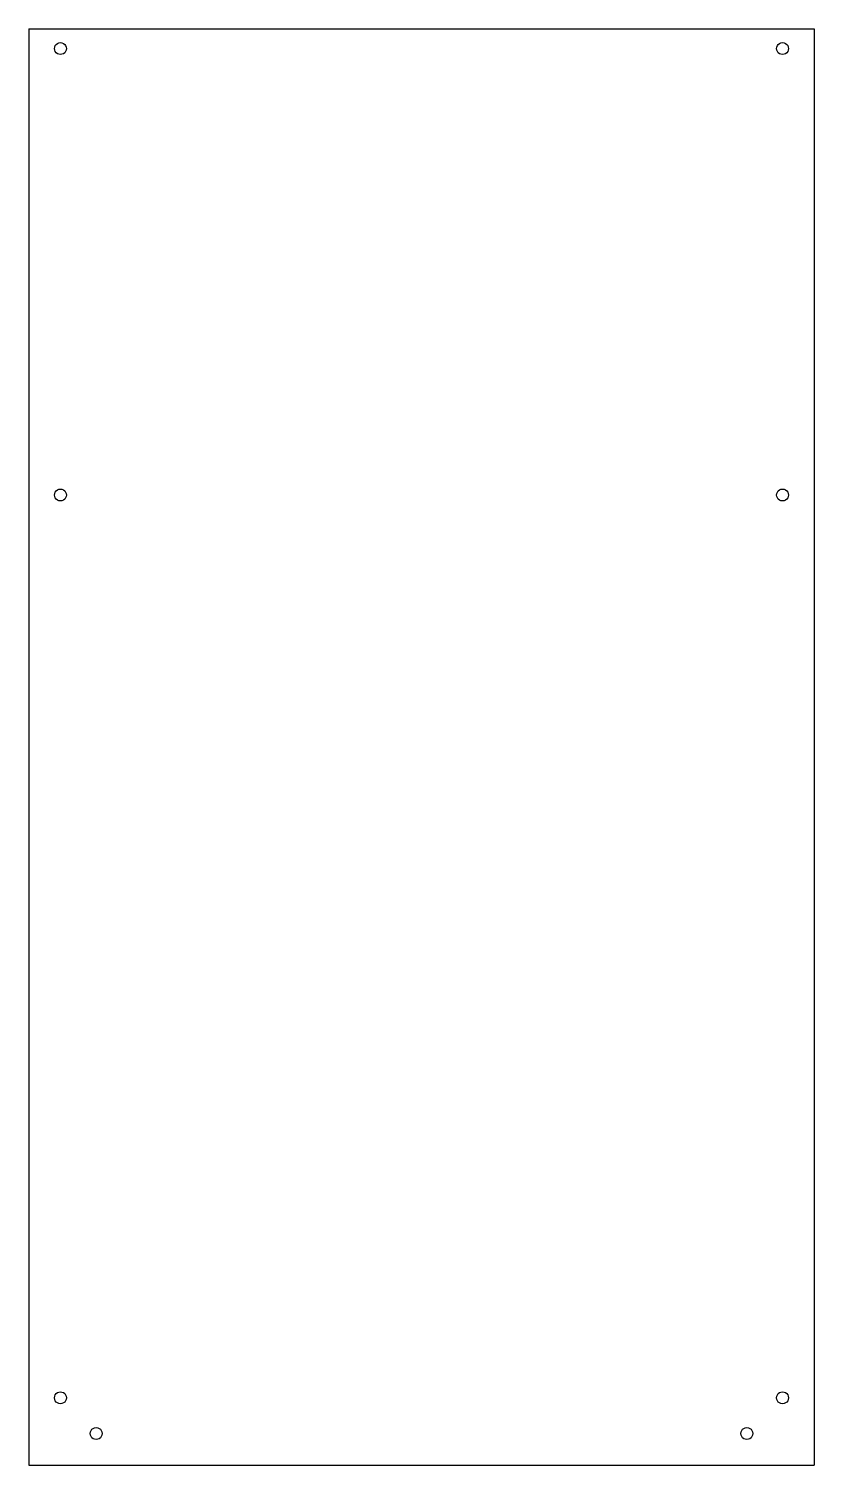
# Model space of a CAD drawing. Header units: millimetres. Extents: x -299 to 97, y -300 to 424.
import ezdxf

# ---------------------------------------------------------------- set-up
doc = ezdxf.new("R2010")
doc.units = ezdxf.units.MM

msp = doc.modelspace()

# ---------------------------------------------------------------- linework, layer by layer
for p, q in [((-298.65, 423.94), (-298.65, -300.06)), ((-298.65, 423.94), (97.35, 423.94)), ((97.35, 423.94), (97.35, -300.06)), ((-285.65, 413.94), (-285.55, 414.72)), ((-285.55, 413.17), (-285.65, 413.94)), ((-285.55, 414.72), (-285.25, 415.44)), ((-285.25, 412.44), (-285.55, 413.17)), ((-285.25, 415.44), (-284.78, 416.07)), ((-284.78, 416.07), (-284.15, 416.54)), ((-284.15, 416.54), (-283.43, 416.84)), ((-283.43, 416.84), (-282.65, 416.94)), ((-282.65, 416.94), (-281.88, 416.84)), ((-281.88, 416.84), (-281.15, 416.54)), ((-281.15, 416.54), (-280.53, 416.07)), ((-280.53, 416.07), (-280.06, 415.44)), ((-280.06, 415.44), (-279.76, 414.72)), ((-279.76, 413.17), (-280.06, 412.44)), ((-279.76, 414.72), (-279.65, 413.94)), ((-279.65, 413.94), (-279.76, 413.17)), ((78.35, 413.94), (78.45, 414.72)), ((78.45, 413.17), (78.35, 413.94)), ((78.45, 414.72), (78.75, 415.44)), ((78.75, 412.44), (78.45, 413.17)), ((78.75, 415.44), (79.22, 416.07)), ((79.22, 416.07), (79.85, 416.54)), ((79.85, 416.54), (80.57, 416.84)), ((80.57, 416.84), (81.35, 416.94)), ((81.35, 416.94), (82.12, 416.84)), ((82.12, 416.84), (82.85, 416.54)), ((82.85, 416.54), (83.47, 416.07)), ((83.47, 416.07), (83.94, 415.44)), ((83.94, 415.44), (84.24, 414.72)), ((84.24, 413.17), (83.94, 412.44)), ((84.24, 414.72), (84.35, 413.94)), ((84.35, 413.94), (84.24, 413.17)), ((-284.78, 411.82), (-285.25, 412.44)), ((-284.15, 411.35), (-284.78, 411.82)), ((-283.43, 411.05), (-284.15, 411.35)), ((-282.65, 410.94), (-283.43, 411.05)), ((-281.88, 411.05), (-282.65, 410.94)), ((-281.15, 411.35), (-281.88, 411.05)), ((-280.53, 411.82), (-281.15, 411.35)), ((-280.06, 412.44), (-280.53, 411.82)), ((79.22, 411.82), (78.75, 412.44)), ((79.85, 411.35), (79.22, 411.82)), ((80.57, 411.05), (79.85, 411.35)), ((81.35, 410.94), (80.57, 411.05)), ((82.12, 411.05), (81.35, 410.94)), ((82.85, 411.35), (82.12, 411.05)), ((83.47, 411.82), (82.85, 411.35)), ((83.94, 412.44), (83.47, 411.82)), ((-285.65, 188.94), (-285.55, 189.72)), ((-285.55, 188.17), (-285.65, 188.94)), ((-285.55, 189.72), (-285.25, 190.44)), ((-285.25, 190.44), (-284.78, 191.07)), ((-284.78, 191.07), (-284.15, 191.54)), ((-284.15, 191.54), (-283.43, 191.84)), ((-283.43, 191.84), (-282.65, 191.94)), ((-282.65, 191.94), (-281.88, 191.84)), ((-281.88, 191.84), (-281.15, 191.54)), ((-281.15, 191.54), (-280.53, 191.07)), ((-280.53, 191.07), (-280.06, 190.44)), ((-280.06, 190.44), (-279.76, 189.72)), ((-279.76, 189.72), (-279.65, 188.94)), ((-279.65, 188.94), (-279.76, 188.17)), ((78.35, 188.94), (78.45, 189.72)), ((78.45, 188.17), (78.35, 188.94)), ((78.45, 189.72), (78.75, 190.44)), ((78.75, 190.44), (79.22, 191.07)), ((79.22, 191.07), (79.85, 191.54)), ((79.85, 191.54), (80.57, 191.84)), ((80.57, 191.84), (81.35, 191.94)), ((81.35, 191.94), (82.12, 191.84)), ((82.12, 191.84), (82.85, 191.54)), ((82.85, 191.54), (83.47, 191.07)), ((83.47, 191.07), (83.94, 190.44)), ((83.94, 190.44), (84.24, 189.72)), ((84.24, 189.72), (84.35, 188.94)), ((84.35, 188.94), (84.24, 188.17)), ((-285.25, 187.44), (-285.55, 188.17)), ((-284.78, 186.82), (-285.25, 187.44)), ((-284.15, 186.35), (-284.78, 186.82)), ((-283.43, 186.05), (-284.15, 186.35)), ((-282.65, 185.94), (-283.43, 186.05)), ((-281.88, 186.05), (-282.65, 185.94)), ((-281.15, 186.35), (-281.88, 186.05)), ((-280.53, 186.82), (-281.15, 186.35)), ((-280.06, 187.44), (-280.53, 186.82)), ((-279.76, 188.17), (-280.06, 187.44)), ((78.75, 187.44), (78.45, 188.17)), ((79.22, 186.82), (78.75, 187.44)), ((79.85, 186.35), (79.22, 186.82)), ((80.57, 186.05), (79.85, 186.35)), ((81.35, 185.94), (80.57, 186.05)), ((82.12, 186.05), (81.35, 185.94)), ((82.85, 186.35), (82.12, 186.05)), ((83.47, 186.82), (82.85, 186.35)), ((83.94, 187.44), (83.47, 186.82)), ((84.24, 188.17), (83.94, 187.44)), ((-285.65, -266.06), (-285.55, -265.28)), ((-285.55, -266.83), (-285.65, -266.06)), ((-285.55, -265.28), (-285.25, -264.56)), ((-285.25, -267.56), (-285.55, -266.83)), ((-285.25, -264.56), (-284.78, -263.93)), ((-284.78, -268.18), (-285.25, -267.56)), ((-284.78, -263.93), (-284.15, -263.46)), ((-284.15, -263.46), (-283.43, -263.16)), ((-283.43, -263.16), (-282.65, -263.06)), ((-282.65, -263.06), (-281.88, -263.16)), ((-281.88, -263.16), (-281.15, -263.46)), ((-281.15, -263.46), (-280.53, -263.93)), ((-280.53, -263.93), (-280.06, -264.56)), ((-280.06, -267.56), (-280.53, -268.18)), ((-280.06, -264.56), (-279.76, -265.28)), ((-279.76, -266.83), (-280.06, -267.56)), ((-279.76, -265.28), (-279.65, -266.06)), ((-279.65, -266.06), (-279.76, -266.83)), ((78.35, -266.06), (78.45, -265.28)), ((78.45, -266.83), (78.35, -266.06)), ((78.45, -265.28), (78.75, -264.56)), ((78.75, -267.56), (78.45, -266.83)), ((78.75, -264.56), (79.22, -263.93)), ((79.22, -268.18), (78.75, -267.56)), ((79.22, -263.93), (79.85, -263.46)), ((79.85, -263.46), (80.57, -263.16)), ((80.57, -263.16), (81.35, -263.06)), ((81.35, -263.06), (82.12, -263.16)), ((82.12, -263.16), (82.85, -263.46)), ((82.85, -263.46), (83.47, -263.93)), ((83.47, -263.93), (83.94, -264.56)), ((83.94, -267.56), (83.47, -268.18)), ((83.94, -264.56), (84.24, -265.28)), ((84.24, -266.83), (83.94, -267.56)), ((84.24, -265.28), (84.35, -266.06)), ((84.35, -266.06), (84.24, -266.83)), ((-284.15, -268.65), (-284.78, -268.18)), ((-283.43, -268.95), (-284.15, -268.65)), ((-282.65, -269.06), (-283.43, -268.95)), ((-281.88, -268.95), (-282.65, -269.06)), ((-281.15, -268.65), (-281.88, -268.95)), ((-280.53, -268.18), (-281.15, -268.65)), ((79.85, -268.65), (79.22, -268.18)), ((80.57, -268.95), (79.85, -268.65)), ((81.35, -269.06), (80.57, -268.95)), ((82.12, -268.95), (81.35, -269.06)), ((82.85, -268.65), (82.12, -268.95)), ((83.47, -268.18), (82.85, -268.65)), ((-267.25, -282.56), (-266.78, -281.93)), ((-266.78, -281.93), (-266.15, -281.46)), ((-266.15, -281.46), (-265.43, -281.16)), ((-265.43, -281.16), (-264.65, -281.06)), ((-264.65, -281.06), (-263.88, -281.16)), ((-263.88, -281.16), (-263.15, -281.46)), ((-263.15, -281.46), (-262.53, -281.93)), ((-262.53, -281.93), (-262.06, -282.56)), ((60.75, -282.56), (61.22, -281.93)), ((61.22, -281.93), (61.85, -281.46)), ((61.85, -281.46), (62.57, -281.16)), ((62.57, -281.16), (63.35, -281.06)), ((63.35, -281.06), (64.12, -281.16)), ((64.12, -281.16), (64.85, -281.46)), ((64.85, -281.46), (65.47, -281.93)), ((65.47, -281.93), (65.94, -282.56)), ((-267.65, -284.06), (-267.55, -283.28)), ((-267.55, -284.83), (-267.65, -284.06)), ((-267.55, -283.28), (-267.25, -282.56)), ((-267.25, -285.56), (-267.55, -284.83)), ((-266.78, -286.18), (-267.25, -285.56)), ((-266.15, -286.65), (-266.78, -286.18)), ((-265.43, -286.95), (-266.15, -286.65)), ((-264.65, -287.06), (-265.43, -286.95)), ((-263.88, -286.95), (-264.65, -287.06)), ((-263.15, -286.65), (-263.88, -286.95)), ((-262.53, -286.18), (-263.15, -286.65)), ((-262.06, -285.56), (-262.53, -286.18)), ((-262.06, -282.56), (-261.76, -283.28)), ((-261.76, -284.83), (-262.06, -285.56)), ((-261.76, -283.28), (-261.65, -284.06)), ((-261.65, -284.06), (-261.76, -284.83)), ((60.35, -284.06), (60.45, -283.28)), ((60.45, -284.83), (60.35, -284.06)), ((60.45, -283.28), (60.75, -282.56)), ((60.75, -285.56), (60.45, -284.83)), ((61.22, -286.18), (60.75, -285.56)), ((61.85, -286.65), (61.22, -286.18)), ((62.57, -286.95), (61.85, -286.65)), ((63.35, -287.06), (62.57, -286.95)), ((64.12, -286.95), (63.35, -287.06)), ((64.85, -286.65), (64.12, -286.95)), ((65.47, -286.18), (64.85, -286.65)), ((65.94, -285.56), (65.47, -286.18)), ((65.94, -282.56), (66.24, -283.28)), ((66.24, -284.83), (65.94, -285.56)), ((66.24, -283.28), (66.35, -284.06)), ((66.35, -284.06), (66.24, -284.83)), ((-298.65, -300.06), (97.35, -300.06))]:
    msp.add_line(p, q)

doc.saveas('drawing.dxf')
